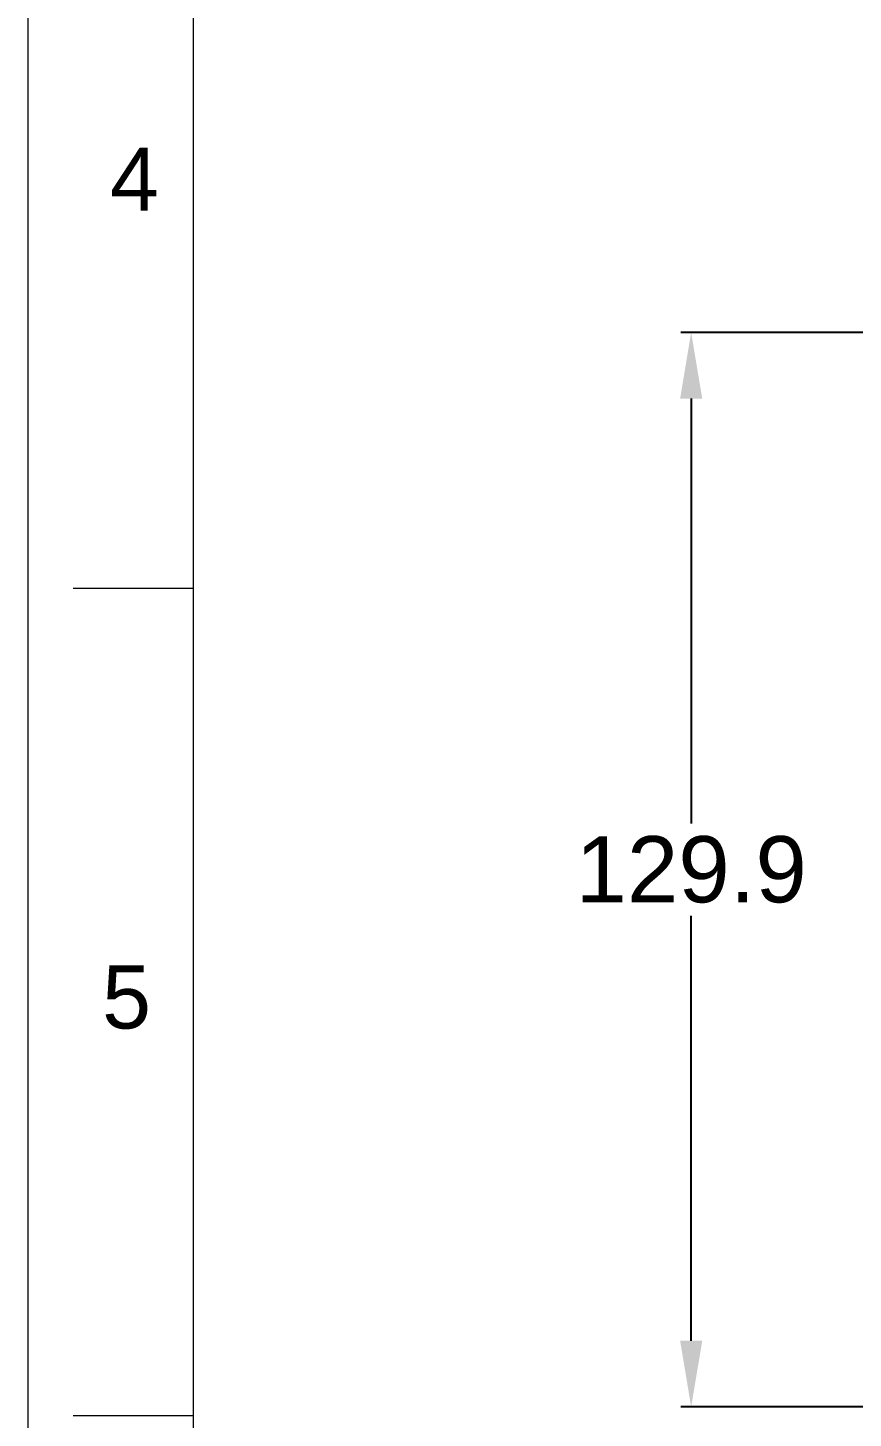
# Model space of a CAD drawing. Header units: millimetres. Extents: x 15183 to 15777, y -3358 to -2518.
# Drawn here: x 15182.6 to 15282.4, y -3038 to -2869.9 of the extents above; entities that cross this region are included whole.
import ezdxf

# ---------------------------------------------------------------- set-up
doc = ezdxf.new("R2010")
doc.units = ezdxf.units.MM
doc.layers.add('DIM_', color=5, linetype='Continuous', lineweight=9)
doc.layers.add('FORM', color=7, linetype='Continuous', lineweight=13)
doc.styles.get("Standard").update_dxf_attribs({"font": 'arial.ttf'})
doc.dimstyles.new('사본(2) STANDARD', dxfattribs={"dimscale": 0, "dimtxt": 4, "dimasz": 4, "dimexe": 1.25, "dimexo": 0.625, "dimgap": 1.5, "dimtad": 3, "dimtih": 1, "dimtoh": 1, "dimdec": 1, "dimzin": 9, "dimdsep": 46, "dimtxsty": 'Standard', "dimcen": 2.5, "dimclrd": 5, "dimclre": 5, "dimclrt": 5, "dimadec": 0, "dimazin": 0, "dimtfac": 1, "dimtdec": 1, "dimtmove": 0, "dimatfit": 3, "dimfxl": 1.25, "dimtfill": 1, "dimtolj": 1, "dimtzin": 0, "dimarcsym": 0})

# ---------------------------------------------------------------- blocks, each defined once
blk = doc.blocks.new('*D12')
at = {"layer": 'Defpoints', "color": 0, "transparency": 16777216}
for p in [(15262.81, -2906.7), (15290.78, -2906.7), (15284.6, -3036.61)]:
    blk.add_point(p, dxfattribs=at)
at = {"layer": 'DIM_', "color": 5, "lineweight": -2, "transparency": 16777216}
for p, q in [((15290.16, -2906.7), (15261.56, -2906.7)), ((15262.81, -2914.7), (15262.81, -2966.07)), ((15262.81, -3028.61), (15262.81, -2977.24)), ((15283.98, -3036.61), (15261.56, -3036.61))]:
    blk.add_line(p, q, dxfattribs=at)
at = {"layer": 'DIM_', "color": 5, "transparency": 16777216}
for points in [[(15261.48, -2914.7), (15264.15, -2914.7), (15262.81, -2906.7)], [(15261.48, -3028.61), (15264.15, -3028.61), (15262.81, -3036.61)]]:
    blk.add_solid(points, dxfattribs=at)
at = {"layer": 'DIM_', "color": 5, "transparency": 16777216, "insert": (15262.81, -2971.66), "char_height": 8, "attachment_point": 5, "bg_fill": 3, "box_fill_scale": 1.1, "bg_fill_color": 256, "bg_fill_true_color": 13158600, "bg_fill_transparency": 0}
blk.add_mtext('\\A1;129.9', dxfattribs=at)

msp = doc.modelspace()

# ---------------------------------------------------------------- linework, layer by layer
at = {"layer": 'FORM', "color": 7, "linetype": 'Continuous'}
for p, q in [((15182.65, -2517.68), (15182.65, -3357.68)), ((15202.65, -2937.68), (15188.11, -2937.68)), ((15202.65, -3037.68), (15188.11, -3037.68))]:
    msp.add_line(p, q, dxfattribs=at)
at = {"layer": 'FORM', "linetype": 'Continuous'}
msp.add_line((15202.65, -3337.68), (15202.65, -2537.68), dxfattribs=at)

# ---------------------------------------------------------------- texts
at = {"layer": 'FORM', "char_height": 7.62, "attachment_point": 5}
for s, insert in [('4', (15195.53, -2888.17)), ('5', (15194.58, -2987.1))]:
    msp.add_mtext_dynamic_manual_height_columns(s, width=50, gutter_width=12.5, heights=[0], dxfattribs=dict(at, insert=insert))

# ---------------------------------------------------------------- dimensions: what is measured, and where the dimension line sits
at = {"layer": 'DIM_'}
dim = msp.add_linear_dim(base=(15262.81, -2906.7), p1=(15284.6, -3036.61), p2=(15290.78, -2906.7), angle=90, dimstyle='사본(2) STANDARD', override={"dimscale": 1, "dimtxt": 8, "dimasz": 8, "dimtad": 0}, dxfattribs=at)
dim.commit()
dim.dimension.update_dxf_attribs({"geometry": '*D12', "text_midpoint": (15262.81, -2971.66)})

doc.saveas('drawing.dxf')
